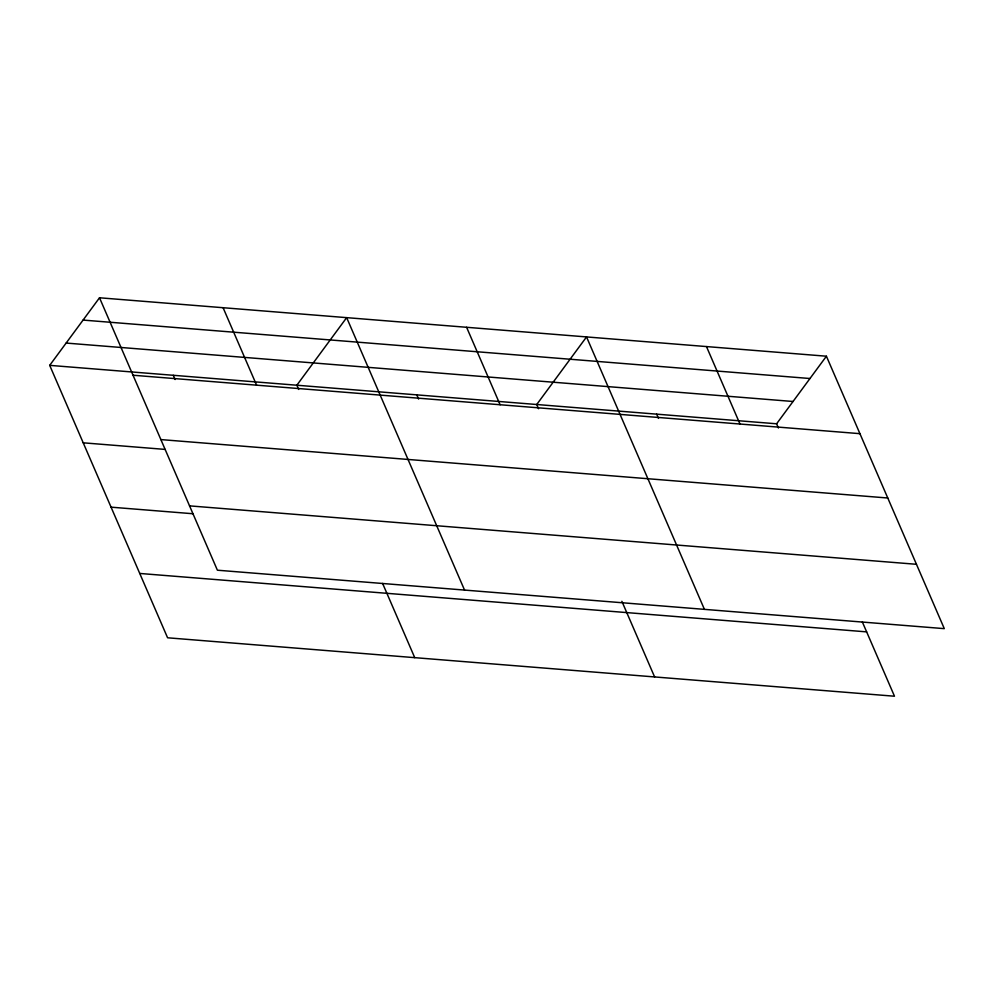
<?xml version="1.0" encoding="UTF-8"?>
<svg xmlns="http://www.w3.org/2000/svg" width="994" height="994" viewBox="0 0 994 994"><rect width="100%" height="100%" fill="white"/><g stroke="black" fill="none" stroke-linecap="round" stroke-linejoin="round"><path stroke-width="1.49" d="M862.37 622.008L894.488 696.222L167.588 637.788L49.7 365.357L99.512 297.778L826.412 356.212L944.3 628.643L217.4 570.208L99.512 297.778M49.7 365.357L776.6 423.792L826.412 356.212M83.074 320.08L809.973 378.515M66.138 343.067L793.038 401.489M133.034 375.235L859.922 433.67M160.879 439.584L887.766 498.006M83.223 442.815L165.079 449.4M189.556 505.871L916.456 564.294M111.055 507.164L192.923 513.736M139.744 573.451L866.644 631.873M776.6 423.792L778.426 428.016M706.473 346.571L739.983 424.028M656.661 414.15L658.488 418.375M704.423 609.359L586.535 336.929L536.723 404.508L538.549 408.733M621.884 601.308L654.611 676.939M466.596 327.287L500.119 404.744M416.784 394.866L418.611 399.091M464.546 590.076L346.657 317.645L296.846 385.225L298.672 389.449M382.615 583.441L414.734 657.655M223.091 307.718L256.601 385.175M173.267 375.297L175.106 379.522"/></g></svg>
